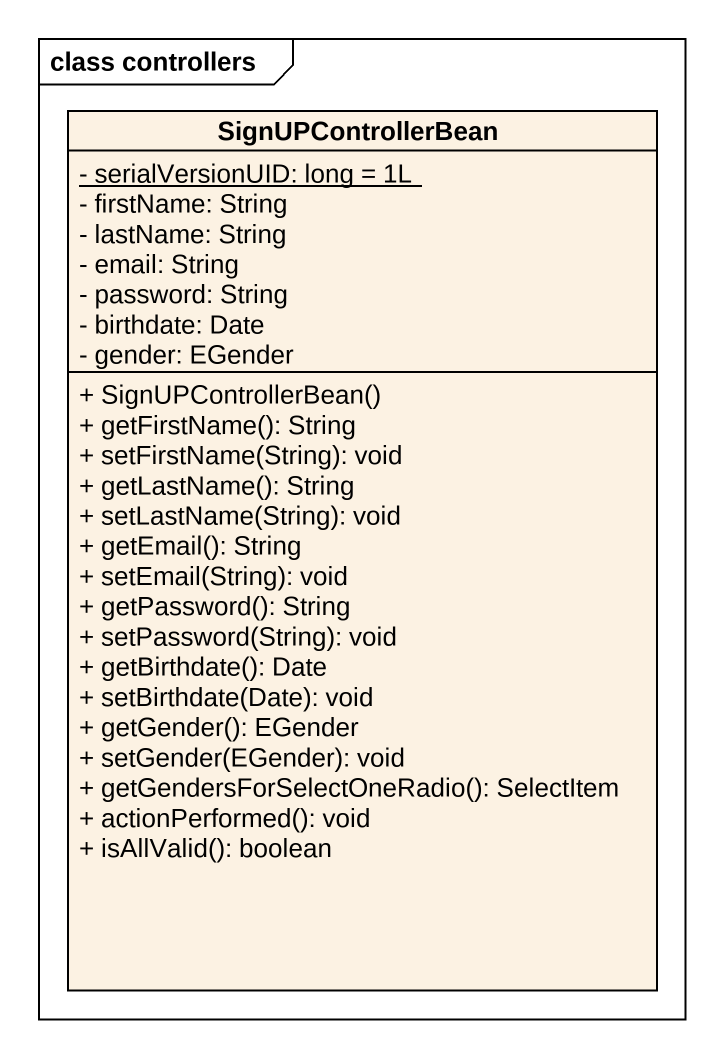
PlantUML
@startuml
mainframe class controllers
hide circle
hide empty members
skinparam classAttributeIconSize 0
class SignUPControllerBean {
  {static} - serialVersionUID: long = 1L
  - firstName: String
  - lastName: String
  - email: String
  - password: String
  - birthdate: Date
  - gender: EGender
  + SignUPControllerBean()
  + getFirstName(): String
  + setFirstName(String): void
  + getLastName(): String
  + setLastName(String): void
  + getEmail(): String
  + setEmail(String): void
  + getPassword(): String
  + setPassword(String): void
  + getBirthdate(): Date
  + setBirthdate(Date): void
  + getGender(): EGender
  + setGender(EGender): void
  + getGendersForSelectOneRadio(): SelectItem
  + actionPerformed(): void
  + isAllValid(): boolean
}
@enduml
